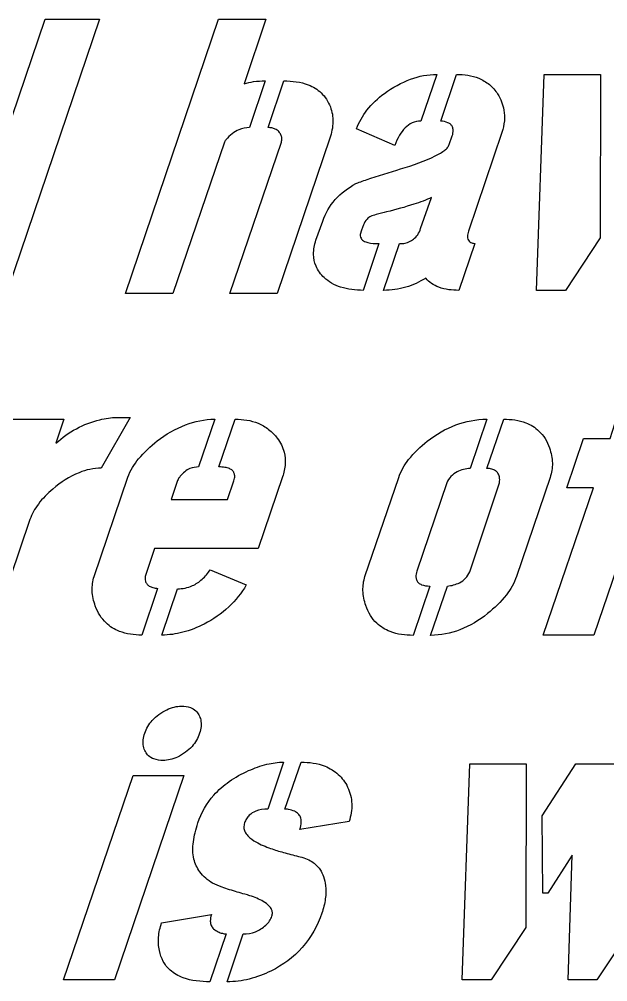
# Model space of a CAD drawing. Header units: inches. Extents: x 3.1 to 35.1, y -33.5 to 2.5.
# Drawn here: x 16.466 to 19.24, y -28.991 to -24.453 of the extents above; entities that cross this region are included whole.
import ezdxf

# ---------------------------------------------------------------- set-up
doc = ezdxf.new("R2010")
doc.units = ezdxf.units.IN
doc.header["$MEASUREMENT"] = 0

msp = doc.modelspace()

# ---------------------------------------------------------------- linework, layer by layer
for p, q in [((18.4341, -24.7135), (18.3594, -24.9336)), ((18.4528, -24.9336), (18.5275, -24.7135)), ((17.6257, -24.7441), (17.551, -24.9643)), ((17.639, -24.9643), (17.7137, -24.7441)), ((18.2367, -25.0483), (18.0566, -24.9696)), ((18.7409, -24.9869), (18.5835, -25.4525)), ((18.4928, -25.0443), (18.5075, -25.0029)), ((18.3581, -25.4405), (18.4088, -25.2938)), ((17.8645, -25.4952), (17.8965, -25.4045)), ((18.1606, -25.5112), (18.0873, -25.7313)), ((18.1833, -25.7313), (18.258, -25.5112)), ((18.6129, -25.5099), (18.5382, -25.7313)), ((17.3876, -26.3385), (17.3115, -26.5639)), ((17.4076, -26.5639), (17.4836, -26.3385)), ((18.6696, -26.3385), (18.5909, -26.5706)), ((18.6709, -26.5706), (18.7496, -26.3385)), ((16.8193, -27.0802), (16.978, -26.6119)), ((18.0959, -27.0802), (18.2547, -26.6133)), ((18.9684, -26.6133), (18.8096, -27.0802)), ((18.4815, -26.6386), (18.3401, -27.0548)), ((18.5895, -27.0588), (18.7296, -26.6386)), ((17.3662, -27.0482), (17.5356, -27.1202)), ((18.4014, -27.1255), (18.3227, -27.3577)), ((18.4054, -27.3577), (18.4841, -27.1255)), ((17.1181, -27.1362), (17.0434, -27.3563)), ((17.1381, -27.3563), (17.2115, -27.1389)), ((17.7124, -27.9555), (17.6377, -28.1769)), ((17.7177, -28.1769), (17.7951, -27.9555)), ((18.0206, -28.2356), (17.7884, -28.273)), ((17.1374, -28.7132), (17.3722, -28.6732)), ((17.4416, -28.7652), (17.3642, -28.9907)), ((17.4456, -28.9907), (17.5216, -28.7652))]:
    msp.add_line(p, q)
for points in [[(16.5878, -24.4533), (16.8439, -24.4533), (16.4104, -25.7313), (16.1529, -25.7313)], [(19.2065, -24.7135), (19.2052, -25.4845), (19.0411, -25.7313), (18.905, -25.7313), (18.941, -24.7135)], [(18.5902, -27.9635), (18.8557, -27.9635), (18.8543, -28.7345), (18.6902, -28.9813), (18.5542, -28.9813)], [(18.9317, -28.2089), (19.0891, -27.9635), (19.3546, -27.9635), (19.3533, -28.7345), (19.1892, -28.9813), (19.0544, -28.9813), (19.0731, -28.3944), (18.9571, -28.5731), (18.9344, -28.5731)], [(17.0027, -28.0182), (17.2415, -28.0182), (16.9146, -28.9813), (16.6745, -28.9813)]]:
    msp.add_lwpolyline(points, close=True)
for points in [[(17.4336, -25.0323), (17.1908, -25.746), (16.9667, -25.746), (17.4056, -24.4533), (17.6283, -24.4533), (17.5256, -24.7575)], [(17.9298, -25.0136), (17.6817, -25.746), (17.4589, -25.746), (17.7017, -25.0323)], [(18.0886, -25.4232), (18.0793, -25.4472), (18.0739, -25.4685)], [(16.5164, -26.812), (16.331, -27.3563), (16.0882, -27.3563), (16.4337, -26.3385), (16.6765, -26.3385), (16.6392, -26.4519)], [(16.9246, -26.3305), (16.9887, -26.3305), (16.8526, -26.5693)], [(19.514, -26.3598), (19.49, -26.4305), (19.6181, -26.4305), (19.5394, -26.6626), (19.4113, -26.6626), (19.1752, -27.3563), (18.9364, -27.3563), (19.1725, -26.6626), (19.0471, -26.6626), (19.1258, -26.4305), (19.2512, -26.4305), (19.2739, -26.3598)], [(17.7077, -26.6106), (17.593, -26.9481), (17.1034, -26.9481), (17.0594, -27.0802)], [(17.2128, -26.6279), (17.1821, -26.7173), (17.4476, -26.7173), (17.4783, -26.6293)]]:
    msp.add_lwpolyline(points)
for points, knots in [([(18.1873, -24.8028), (18.2255, -24.7754), (18.2668, -24.7518), (18.3508, -24.7214), (18.3918, -24.7135), (18.4341, -24.7135)], [0, 0, 0, 0, 0.3581709, 0.3581709, 0.6801579, 0.6801579, 0.6801579, 0.6801579]), ([(18.5275, -24.7135), (18.563, -24.7135), (18.599, -24.7183), (18.6501, -24.7392), (18.6669, -24.749), (18.6973, -24.7742), (18.7101, -24.7889), (18.7209, -24.8055)], [0, 0, 0, 0, 0.2704772, 0.2704772, 0.4202529, 0.4202529, 0.5707972, 0.5707972, 0.5707972, 0.5707972]), ([(17.5256, -24.7575), (17.5401, -24.7526), (17.5555, -24.7495), (17.5887, -24.7451), (17.6074, -24.7441), (17.6257, -24.7441)], [0, 0, 0, 0, 0.1165146, 0.1165146, 0.2556276, 0.2556276, 0.2556276, 0.2556276]), ([(17.7137, -24.7441), (17.7522, -24.7441), (17.7923, -24.7487), (17.851, -24.7713), (17.8717, -24.7836), (17.8988, -24.8095), (17.9071, -24.8195), (17.9216, -24.8419), (17.9277, -24.8541), (17.9325, -24.8669)], [0, 0, 0, 0, 0.2927828, 0.2927828, 0.4782269, 0.4782269, 0.5776986, 0.5776986, 0.6814826, 0.6814826, 0.6814826, 0.6814826]), ([(18.0566, -24.9696), (18.0677, -24.9376), (18.0844, -24.9085), (18.1287, -24.852), (18.157, -24.8258), (18.1873, -24.8028)], [0, 0, 0, 0, 0.2577672, 0.2577672, 0.547389, 0.547389, 0.547389, 0.547389]), ([(18.7209, -24.8055), (18.7357, -24.8288), (18.7462, -24.854), (18.7539, -24.8984), (18.7545, -24.9156), (18.7511, -24.9514), (18.7469, -24.9694), (18.7409, -24.9869)], [0, 0, 0, 0, 0.2103492, 0.2103492, 0.3431692, 0.3431692, 0.4840903, 0.4840903, 0.4840903, 0.4840903]), ([(17.9325, -24.8669), (17.9411, -24.8894), (17.945, -24.9128), (17.944, -24.9631), (17.9385, -24.9889), (17.9298, -25.0136)], [0, 0, 0, 0, 0.1837753, 0.1837753, 0.3833824, 0.3833824, 0.3833824, 0.3833824]), ([(18.3594, -24.9336), (18.3452, -24.9338), (18.3315, -24.9365), (18.3059, -24.9477), (18.2948, -24.9555), (18.2746, -24.9754), (18.2658, -24.9875), (18.2496, -25.0153), (18.2425, -25.0318), (18.2367, -25.0483)], [0, 0, 0, 0, 0.1082842, 0.1082842, 0.2126641, 0.2126641, 0.3247019, 0.3247019, 0.4579304, 0.4579304, 0.4579304, 0.4579304]), ([(18.5075, -25.0029), (18.5101, -24.9946), (18.512, -24.9854), (18.5115, -24.9711), (18.5104, -24.9658), (18.5063, -24.9566), (18.5036, -24.9529), (18.4963, -24.946), (18.4917, -24.9432), (18.4769, -24.9366), (18.4649, -24.9344), (18.4528, -24.9336)], [0, 0, 0, 0, 0.0670115, 0.0670115, 0.1084785, 0.1084785, 0.1439244, 0.1439244, 0.1846081, 0.1846081, 0.2673531, 0.2673531, 0.2673531, 0.2673531]), ([(17.551, -24.9643), (17.5339, -24.9643), (17.5175, -24.9675), (17.4902, -24.9788), (17.4796, -24.9853), (17.4588, -25.0013), (17.4491, -25.0111), (17.4402, -25.0216)], [0, 0, 0, 0, 0.1301316, 0.1301316, 0.225091, 0.225091, 0.3297407, 0.3297407, 0.3297407, 0.3297407]), ([(17.6897, -24.9829), (17.6849, -24.9778), (17.6793, -24.9738), (17.668, -24.9685), (17.6628, -24.9669), (17.6514, -24.9647), (17.6452, -24.9643), (17.639, -24.9643)], [0, 0, 0, 0, 0.0533999, 0.0533999, 0.0950708, 0.0950708, 0.1419359, 0.1419359, 0.1419359, 0.1419359]), ([(17.7017, -25.0323), (17.7036, -25.0263), (17.7044, -25.0202), (17.7033, -25.0085), (17.7019, -25.0033), (17.6971, -24.9928), (17.6936, -24.9876), (17.6897, -24.9829)], [0, 0, 0, 0, 0.0477213, 0.0477213, 0.0894301, 0.0894301, 0.1359555, 0.1359555, 0.1359555, 0.1359555]), ([(17.4402, -25.0216), (17.4388, -25.0235), (17.4372, -25.0256), (17.435, -25.0292), (17.4341, -25.0308), (17.4336, -25.0323)], [0, 0, 0, 0, 0.01826507, 0.01826507, 0.03200885, 0.03200885, 0.03200885, 0.03200885]), ([(18.2634, -25.159), (18.3208, -25.1414), (18.3823, -25.1202), (18.4438, -25.0895), (18.4601, -25.0801), (18.4772, -25.0661), (18.4819, -25.0617), (18.4887, -25.0531), (18.4913, -25.0489), (18.4928, -25.0443)], [0, 0, 0, 0, 0.4575405, 0.4575405, 0.623446, 0.623446, 0.6869068, 0.6869068, 0.7367011, 0.7367011, 0.7367011, 0.7367011]), ([(18.0526, -25.2284), (18.0627, -25.2236), (18.0863, -25.2154), (18.1518, -25.1934), (18.2181, -25.1729), (18.2634, -25.159)], [0, 0, 0, 0, 0.0857927, 0.0857927, 0.2915794, 0.2915794, 0.2915794, 0.2915794]), ([(17.8965, -25.4045), (17.9097, -25.3671), (17.9292, -25.3334), (17.983, -25.2728), (18.0161, -25.2481), (18.0526, -25.2284)], [0, 0, 0, 0, 0.3020935, 0.3020935, 0.6177675, 0.6177675, 0.6177675, 0.6177675]), ([(18.4088, -25.2938), (18.3859, -25.3052), (18.3555, -25.3162), (18.2858, -25.3387), (18.2395, -25.3512), (18.198, -25.3618)], [0, 0, 0, 0, 0.1950063, 0.1950063, 0.4726601, 0.4726601, 0.4726601, 0.4726601]), ([(18.198, -25.3618), (18.183, -25.3654), (18.164, -25.37), (18.1386, -25.377), (18.1292, -25.3798), (18.1246, -25.3818)], [0, 0, 0, 0, 0.1174542, 0.1174542, 0.1978985, 0.1978985, 0.1978985, 0.1978985]), ([(18.1246, -25.3818), (18.1174, -25.385), (18.1112, -25.3895), (18.0981, -25.4031), (18.0926, -25.4129), (18.0886, -25.4232)], [0, 0, 0, 0, 0.0598078, 0.0598078, 0.1438341, 0.1438341, 0.1438341, 0.1438341]), ([(18.286, -25.5086), (18.2998, -25.5049), (18.3127, -25.4991), (18.332, -25.4844), (18.3388, -25.4772), (18.3503, -25.4602), (18.3548, -25.4506), (18.3581, -25.4405)], [0, 0, 0, 0, 0.1084096, 0.1084096, 0.184593, 0.184593, 0.2652402, 0.2652402, 0.2652402, 0.2652402]), ([(18.5835, -25.4525), (18.581, -25.4602), (18.579, -25.4687), (18.5787, -25.4814), (18.5793, -25.4862), (18.5821, -25.4938), (18.5838, -25.4967), (18.5885, -25.5017), (18.5913, -25.5037), (18.6, -25.508), (18.6066, -25.5093), (18.6129, -25.5099)], [0, 0, 0, 0, 0.0612105, 0.0612105, 0.0967861, 0.0967861, 0.1229023, 0.1229023, 0.1489296, 0.1489296, 0.1968541, 0.1968541, 0.1968541, 0.1968541]), ([(17.9032, -25.6713), (17.8872, -25.6556), (17.8739, -25.6377), (17.8575, -25.5994), (17.8537, -25.5808), (17.853, -25.539), (17.8573, -25.5166), (17.8645, -25.4952)], [0, 0, 0, 0, 0.1705134, 0.1705134, 0.3175189, 0.3175189, 0.489363, 0.489363, 0.489363, 0.489363]), ([(18.0739, -25.4685), (18.0735, -25.4727), (18.0738, -25.4769), (18.0761, -25.4844), (18.0778, -25.4875), (18.0827, -25.4935), (18.0859, -25.4961), (18.0955, -25.5019), (18.1025, -25.5044), (18.1245, -25.51), (18.1428, -25.5112), (18.1606, -25.5112)], [0, 0, 0, 0, 0.0320808, 0.0320808, 0.0595447, 0.0595447, 0.0911432, 0.0911432, 0.144586, 0.144586, 0.2640905, 0.2640905, 0.2640905, 0.2640905]), ([(18.258, -25.5112), (18.2626, -25.5112), (18.2671, -25.511), (18.2765, -25.5101), (18.2813, -25.5094), (18.286, -25.5086)], [0, 0, 0, 0, 0.03478161, 0.03478161, 0.07155543, 0.07155543, 0.07155543, 0.07155543]), ([(18.0873, -25.7313), (18.0517, -25.7313), (18.0151, -25.7274), (17.9664, -25.7115), (17.9522, -25.7053), (17.9258, -25.6902), (17.914, -25.6814), (17.9032, -25.6713)], [0, 0, 0, 0, 0.2713174, 0.2713174, 0.3897112, 0.3897112, 0.5025324, 0.5025324, 0.5025324, 0.5025324]), ([(18.3821, -25.674), (18.3529, -25.6926), (18.3216, -25.7067), (18.2541, -25.7262), (18.219, -25.7309), (18.1833, -25.7313)], [0, 0, 0, 0, 0.2639061, 0.2639061, 0.535518, 0.535518, 0.535518, 0.535518]), ([(18.5382, -25.7313), (18.5069, -25.7313), (18.4739, -25.7278), (18.4321, -25.7124), (18.4202, -25.7066), (18.3991, -25.692), (18.39, -25.6836), (18.3821, -25.674)], [0, 0, 0, 0, 0.2385283, 0.2385283, 0.3389766, 0.3389766, 0.4338579, 0.4338579, 0.4338579, 0.4338579]), ([(16.6392, -26.4519), (16.6685, -26.4251), (16.7006, -26.4022), (16.7705, -26.3647), (16.8074, -26.3508), (16.8459, -26.3411)], [0, 0, 0, 0, 0.3023699, 0.3023699, 0.6049017, 0.6049017, 0.6049017, 0.6049017]), ([(16.8459, -26.3411), (16.8592, -26.3377), (16.8727, -26.335), (16.899, -26.3314), (16.9118, -26.3305), (16.9246, -26.3305)], [0, 0, 0, 0, 0.104504, 0.104504, 0.2022604, 0.2022604, 0.2022604, 0.2022604]), ([(17.1167, -26.4412), (17.1575, -26.41), (17.2018, -26.3837), (17.2942, -26.3486), (17.3401, -26.3394), (17.3876, -26.3385)], [0, 0, 0, 0, 0.3909347, 0.3909347, 0.7525892, 0.7525892, 0.7525892, 0.7525892]), ([(17.4836, -26.3385), (17.5208, -26.3385), (17.558, -26.3439), (17.6101, -26.3654), (17.6266, -26.3749), (17.6571, -26.3986), (17.6706, -26.4124), (17.6824, -26.4278)], [0, 0, 0, 0, 0.2832723, 0.2832723, 0.4295154, 0.4295154, 0.577475, 0.577475, 0.577475, 0.577475]), ([(18.3894, -26.4425), (18.4308, -26.4105), (18.4758, -26.384), (18.5715, -26.3485), (18.6198, -26.3394), (18.6696, -26.3385)], [0, 0, 0, 0, 0.3985626, 0.3985626, 0.778081, 0.778081, 0.778081, 0.778081]), ([(18.7496, -26.3385), (18.7849, -26.3385), (18.8211, -26.343), (18.8771, -26.3646), (18.8979, -26.3773), (18.9269, -26.405), (18.9365, -26.417), (18.9533, -26.444), (18.9602, -26.459), (18.9657, -26.4745)], [0, 0, 0, 0, 0.2689088, 0.2689088, 0.4572179, 0.4572179, 0.5745393, 0.5745393, 0.6998636, 0.6998636, 0.6998636, 0.6998636]), ([(16.978, -26.6119), (16.9896, -26.5806), (17.0076, -26.5518), (17.0542, -26.4945), (17.085, -26.4662), (17.1167, -26.4412)], [0, 0, 0, 0, 0.2547163, 0.2547163, 0.5628556, 0.5628556, 0.5628556, 0.5628556]), ([(17.6824, -26.4278), (17.6973, -26.4479), (17.7083, -26.4698), (17.719, -26.5124), (17.7206, -26.5311), (17.7183, -26.5706), (17.714, -26.591), (17.7077, -26.6106)], [0, 0, 0, 0, 0.1902216, 0.1902216, 0.3344606, 0.3344606, 0.4917357, 0.4917357, 0.4917357, 0.4917357]), ([(18.2547, -26.6133), (18.265, -26.5827), (18.2817, -26.5546), (18.3267, -26.4969), (18.3576, -26.4679), (18.3894, -26.4425)], [0, 0, 0, 0, 0.2461082, 0.2461082, 0.55703, 0.55703, 0.55703, 0.55703]), ([(18.9657, -26.4745), (18.9737, -26.4976), (18.9786, -26.5215), (18.9795, -26.569), (18.976, -26.5915), (18.9684, -26.6133)], [0, 0, 0, 0, 0.1859529, 0.1859529, 0.3619187, 0.3619187, 0.3619187, 0.3619187]), ([(16.8526, -26.5693), (16.8165, -26.5697), (16.7816, -26.5774), (16.7029, -26.6088), (16.6615, -26.6366), (16.6245, -26.668)], [0, 0, 0, 0, 0.2753079, 0.2753079, 0.6454451, 0.6454451, 0.6454451, 0.6454451]), ([(17.3115, -26.5639), (17.2974, -26.5639), (17.2837, -26.5663), (17.2618, -26.5754), (17.2537, -26.5803), (17.2382, -26.5925), (17.2311, -26.5999), (17.2248, -26.6079)], [0, 0, 0, 0, 0.1076722, 0.1076722, 0.1801889, 0.1801889, 0.2580855, 0.2580855, 0.2580855, 0.2580855]), ([(17.4783, -26.6293), (17.4806, -26.6216), (17.4822, -26.6133), (17.4816, -26.6003), (17.4805, -26.5954), (17.4765, -26.5868), (17.4739, -26.5833), (17.4667, -26.5767), (17.4621, -26.5739), (17.4505, -26.5689), (17.443, -26.5671), (17.4266, -26.5644), (17.4169, -26.5639), (17.4076, -26.5639)], [0, 0, 0, 0, 0.0608787, 0.0608787, 0.0994011, 0.0994011, 0.1331243, 0.1331243, 0.173307, 0.173307, 0.2293628, 0.2293628, 0.3002935, 0.3002935, 0.3002935, 0.3002935]), ([(18.5909, -26.5706), (18.5699, -26.5726), (18.5487, -26.5774), (18.5192, -26.5927), (18.5095, -26.5998), (18.4929, -26.6175), (18.4864, -26.6275), (18.4815, -26.6386)], [0, 0, 0, 0, 0.160242, 0.160242, 0.2527267, 0.2527267, 0.3450006, 0.3450006, 0.3450006, 0.3450006]), ([(18.7296, -26.6386), (18.731, -26.6292), (18.7313, -26.6193), (18.7281, -26.604), (18.7259, -26.5983), (18.7193, -26.5887), (18.7154, -26.5849), (18.7056, -26.5783), (18.6996, -26.5759), (18.6862, -26.5721), (18.6785, -26.571), (18.6709, -26.5706)], [0, 0, 0, 0, 0.072211, 0.072211, 0.1189479, 0.1189479, 0.1607822, 0.1607822, 0.2089887, 0.2089887, 0.2667635, 0.2667635, 0.2667635, 0.2667635]), ([(17.2248, -26.6079), (17.222, -26.6111), (17.2193, -26.6146), (17.2153, -26.6213), (17.2138, -26.6246), (17.2128, -26.6279)], [0, 0, 0, 0, 0.03242563, 0.03242563, 0.0592663, 0.0592663, 0.0592663, 0.0592663]), ([(16.6245, -26.668), (16.5995, -26.689), (16.5757, -26.7125), (16.5393, -26.7611), (16.5254, -26.7855), (16.5164, -26.812)], [0, 0, 0, 0, 0.2487959, 0.2487959, 0.462033, 0.462033, 0.462033, 0.462033]), ([(16.8246, -27.2189), (16.8162, -27.1959), (16.8109, -27.172), (16.809, -27.1245), (16.8121, -27.1021), (16.8193, -27.0802)], [0, 0, 0, 0, 0.1864938, 0.1864938, 0.3619601, 0.3619601, 0.3619601, 0.3619601]), ([(17.0594, -27.0802), (17.0586, -27.0873), (17.0588, -27.0947), (17.0621, -27.1066), (17.0644, -27.1113), (17.0708, -27.1195), (17.0747, -27.1228), (17.0844, -27.1286), (17.0902, -27.1309), (17.1032, -27.1345), (17.1107, -27.1356), (17.1181, -27.1362)], [0, 0, 0, 0, 0.0546635, 0.0546635, 0.0945088, 0.0945088, 0.1339953, 0.1339953, 0.1804319, 0.1804319, 0.2366498, 0.2366498, 0.2366498, 0.2366498]), ([(17.2115, -27.1389), (17.2361, -27.1382), (17.2599, -27.1334), (17.2991, -27.1159), (17.3143, -27.1058), (17.3427, -27.0803), (17.3554, -27.0648), (17.3662, -27.0482)], [0, 0, 0, 0, 0.1875295, 0.1875295, 0.3274403, 0.3274403, 0.4788506, 0.4788506, 0.4788506, 0.4788506]), ([(18.0999, -27.2176), (18.092, -27.1946), (18.087, -27.1708), (18.0856, -27.1239), (18.0888, -27.1017), (18.0959, -27.0802)], [0, 0, 0, 0, 0.1849979, 0.1849979, 0.3579647, 0.3579647, 0.3579647, 0.3579647]), ([(18.3401, -27.0548), (18.3375, -27.0637), (18.3357, -27.0734), (18.3365, -27.0884), (18.3377, -27.0939), (18.3421, -27.1034), (18.3449, -27.1071), (18.3525, -27.114), (18.3572, -27.1167), (18.3735, -27.1236), (18.3875, -27.1253), (18.4014, -27.1255)], [0, 0, 0, 0, 0.0704499, 0.0704499, 0.1135772, 0.1135772, 0.1499857, 0.1499857, 0.1909354, 0.1909354, 0.2848872, 0.2848872, 0.2848872, 0.2848872]), ([(18.4841, -27.1255), (18.504, -27.1235), (18.5238, -27.1187), (18.5519, -27.1038), (18.5614, -27.0968), (18.5778, -27.0795), (18.5844, -27.0697), (18.5895, -27.0588)], [0, 0, 0, 0, 0.1521388, 0.1521388, 0.2423655, 0.2423655, 0.3335814, 0.3335814, 0.3335814, 0.3335814]), ([(18.8096, -27.0802), (18.7993, -27.1117), (18.7825, -27.1406), (18.7371, -27.1996), (18.7059, -27.2291), (18.6736, -27.2549)], [0, 0, 0, 0, 0.2524055, 0.2524055, 0.5679557, 0.5679557, 0.5679557, 0.5679557]), ([(17.5356, -27.1202), (17.5136, -27.1589), (17.4861, -27.1933), (17.4191, -27.2558), (17.38, -27.2824), (17.3382, -27.3043)], [0, 0, 0, 0, 0.3390638, 0.3390638, 0.6988259, 0.6988259, 0.6988259, 0.6988259]), ([(17.0434, -27.3563), (17.0078, -27.3563), (16.9715, -27.3517), (16.9147, -27.3296), (16.8934, -27.3166), (16.8641, -27.2883), (16.8545, -27.2763), (16.8374, -27.2493), (16.8303, -27.2344), (16.8246, -27.2189)], [0, 0, 0, 0, 0.2710846, 0.2710846, 0.4640273, 0.4640273, 0.5815354, 0.5815354, 0.7070764, 0.7070764, 0.7070764, 0.7070764]), ([(18.3227, -27.3577), (18.2862, -27.3577), (18.2486, -27.3531), (18.1909, -27.3309), (18.1696, -27.318), (18.1397, -27.2896), (18.1298, -27.2772), (18.1125, -27.2492), (18.1055, -27.2337), (18.0999, -27.2176)], [0, 0, 0, 0, 0.2783594, 0.2783594, 0.4708585, 0.4708585, 0.592179, 0.592179, 0.7216749, 0.7216749, 0.7216749, 0.7216749]), ([(18.6736, -27.2549), (18.634, -27.2866), (18.5906, -27.3132), (18.4988, -27.3483), (18.4529, -27.3572), (18.4054, -27.3577)], [0, 0, 0, 0, 0.3865927, 0.3865927, 0.7484413, 0.7484413, 0.7484413, 0.7484413]), ([(17.3382, -27.3043), (17.3058, -27.3207), (17.2719, -27.3342), (17.2045, -27.3517), (17.1715, -27.3563), (17.1381, -27.3563)], [0, 0, 0, 0, 0.2765005, 0.2765005, 0.5311561, 0.5311561, 0.5311561, 0.5311561]), ([(17.0574, -27.8194), (17.0652, -27.7967), (17.077, -27.7763), (17.112, -27.7371), (17.1356, -27.7209), (17.1614, -27.7087)], [0, 0, 0, 0, 0.1827535, 0.1827535, 0.4008304, 0.4008304, 0.4008304, 0.4008304]), ([(17.1614, -27.7087), (17.1728, -27.7032), (17.1846, -27.6987), (17.2079, -27.6929), (17.2193, -27.6913), (17.2308, -27.6913)], [0, 0, 0, 0, 0.0957941, 0.0957941, 0.1834106, 0.1834106, 0.1834106, 0.1834106]), ([(17.2308, -27.6913), (17.2452, -27.6913), (17.2599, -27.6931), (17.2827, -27.7019), (17.2911, -27.707), (17.304, -27.7193), (17.3087, -27.7256), (17.3165, -27.7401), (17.3195, -27.7483), (17.3215, -27.7567)], [0, 0, 0, 0, 0.1094762, 0.1094762, 0.1854695, 0.1854695, 0.2454282, 0.2454282, 0.3112231, 0.3112231, 0.3112231, 0.3112231]), ([(17.3215, -27.7567), (17.3233, -27.767), (17.3237, -27.7773), (17.3219, -27.7985), (17.3196, -27.8091), (17.3162, -27.8194)], [0, 0, 0, 0, 0.0795083, 0.0795083, 0.1622016, 0.1622016, 0.1622016, 0.1622016]), ([(17.052, -27.8808), (17.0502, -27.8708), (17.0498, -27.8608), (17.0516, -27.84), (17.054, -27.8296), (17.0574, -27.8194)], [0, 0, 0, 0, 0.0769743, 0.0769743, 0.1587379, 0.1587379, 0.1587379, 0.1587379]), ([(17.3162, -27.8194), (17.3084, -27.8424), (17.2966, -27.8631), (17.2714, -27.8917), (17.2612, -27.9009), (17.2382, -27.9177), (17.2254, -27.9251), (17.2121, -27.9314)], [0, 0, 0, 0, 0.1851039, 0.1851039, 0.2901801, 0.2901801, 0.4024221, 0.4024221, 0.4024221, 0.4024221]), ([(17.1441, -27.9475), (17.1294, -27.9475), (17.1142, -27.9456), (17.0911, -27.9369), (17.0826, -27.9318), (17.0695, -27.9194), (17.0647, -27.913), (17.0568, -27.8979), (17.054, -27.8894), (17.052, -27.8808)], [0, 0, 0, 0, 0.1120324, 0.1120324, 0.1880617, 0.1880617, 0.2497063, 0.2497063, 0.3173647, 0.3173647, 0.3173647, 0.3173647]), ([(17.2121, -27.9314), (17.2009, -27.9365), (17.1891, -27.9406), (17.1663, -27.946), (17.1552, -27.9475), (17.1441, -27.9475)], [0, 0, 0, 0, 0.0940052, 0.0940052, 0.1788294, 0.1788294, 0.1788294, 0.1788294]), ([(17.547, -27.9955), (17.5749, -27.9832), (17.6041, -27.9726), (17.6594, -27.9592), (17.6859, -27.9555), (17.7124, -27.9555)], [0, 0, 0, 0, 0.2322416, 0.2322416, 0.4340278, 0.4340278, 0.4340278, 0.4340278]), ([(17.7951, -27.9555), (17.8331, -27.9555), (17.872, -27.9604), (17.9305, -27.9836), (17.9515, -27.9963), (17.9882, -28.0302), (18.0027, -28.0504), (18.0139, -28.0729)], [0, 0, 0, 0, 0.2898511, 0.2898511, 0.4789827, 0.4789827, 0.6701554, 0.6701554, 0.6701554, 0.6701554]), ([(17.3082, -28.2423), (17.3247, -28.1936), (17.3496, -28.1497), (17.405, -28.0869), (17.4292, -28.0656), (17.4842, -28.0267), (17.515, -28.0097), (17.547, -27.9955)], [0, 0, 0, 0, 0.3919516, 0.3919516, 0.6383812, 0.6383812, 0.905071, 0.905071, 0.905071, 0.905071]), ([(18.0139, -28.0729), (18.0256, -28.098), (18.0324, -28.1245), (18.0347, -28.1807), (18.0298, -28.2086), (18.0206, -28.2356)], [0, 0, 0, 0, 0.2116803, 0.2116803, 0.4290568, 0.4290568, 0.4290568, 0.4290568]), ([(17.6377, -28.1769), (17.6185, -28.1772), (17.5985, -28.1798), (17.5694, -28.1914), (17.5591, -28.1976), (17.5454, -28.211), (17.5411, -28.2164), (17.5336, -28.2286), (17.5306, -28.2353), (17.5283, -28.2423)], [0, 0, 0, 0, 0.1461818, 0.1461818, 0.2384587, 0.2384587, 0.291677, 0.291677, 0.3474503, 0.3474503, 0.3474503, 0.3474503]), ([(17.7351, -28.1782), (17.7321, -28.1778), (17.7291, -28.1775), (17.7233, -28.177), (17.7205, -28.1769), (17.7177, -28.1769)], [0, 0, 0, 0, 0.02297691, 0.02297691, 0.04414003, 0.04414003, 0.04414003, 0.04414003]), ([(17.7884, -28.273), (17.7925, -28.2614), (17.7956, -28.2488), (17.7956, -28.229), (17.7945, -28.2217), (17.7894, -28.2089), (17.786, -28.2038), (17.7766, -28.1943), (17.7707, -28.1903), (17.7553, -28.1828), (17.745, -28.18), (17.7351, -28.1782)], [0, 0, 0, 0, 0.0930026, 0.0930026, 0.1497933, 0.1497933, 0.1975922, 0.1975922, 0.2510852, 0.2510852, 0.3281635, 0.3281635, 0.3281635, 0.3281635]), ([(17.2868, -28.3317), (17.2887, -28.317), (17.2914, -28.3024), (17.2985, -28.2725), (17.303, -28.2573), (17.3082, -28.2423)], [0, 0, 0, 0, 0.1128386, 0.1128386, 0.2336887, 0.2336887, 0.2336887, 0.2336887]), ([(17.5283, -28.2423), (17.5258, -28.2492), (17.5246, -28.2564), (17.5253, -28.2705), (17.527, -28.2769), (17.5333, -28.2906), (17.5385, -28.2975), (17.5548, -28.3147), (17.5686, -28.3241), (17.6032, -28.3439), (17.6279, -28.3542), (17.651, -28.3623)], [0, 0, 0, 0, 0.0562141, 0.0562141, 0.1072149, 0.1072149, 0.1713229, 0.1713229, 0.2884555, 0.2884555, 0.4762391, 0.4762391, 0.4762391, 0.4762391]), ([(17.3775, -28.5264), (17.3544, -28.5121), (17.3336, -28.4945), (17.3042, -28.4543), (17.2949, -28.4342), (17.2834, -28.3859), (17.2832, -28.3585), (17.2868, -28.3317)], [0, 0, 0, 0, 0.2071486, 0.2071486, 0.3791765, 0.3791765, 0.5858586, 0.5858586, 0.5858586, 0.5858586]), ([(17.651, -28.3623), (17.6707, -28.3691), (17.6911, -28.3753), (17.7344, -28.3877), (17.7582, -28.3939), (17.7818, -28.3997)], [0, 0, 0, 0, 0.1584494, 0.1584494, 0.3431598, 0.3431598, 0.3431598, 0.3431598]), ([(17.7818, -28.3997), (17.8044, -28.4042), (17.8266, -28.4118), (17.8608, -28.434), (17.8733, -28.446), (17.8907, -28.4713), (17.8963, -28.483), (17.9052, -28.5088), (17.9082, -28.5229), (17.9098, -28.5371)], [0, 0, 0, 0, 0.1760129, 0.1760129, 0.3106078, 0.3106078, 0.4095203, 0.4095203, 0.5185107, 0.5185107, 0.5185107, 0.5185107]), ([(17.4936, -28.5678), (17.4706, -28.561), (17.4446, -28.5529), (17.4065, -28.5393), (17.3897, -28.5328), (17.3775, -28.5264)], [0, 0, 0, 0, 0.182797, 0.182797, 0.3072209, 0.3072209, 0.3072209, 0.3072209]), ([(17.9098, -28.5371), (17.9122, -28.5577), (17.9116, -28.5786), (17.9057, -28.6224), (17.8999, -28.6455), (17.8925, -28.6678)], [0, 0, 0, 0, 0.1581784, 0.1581784, 0.3372781, 0.3372781, 0.3372781, 0.3372781]), ([(17.5536, -28.5851), (17.5461, -28.583), (17.5368, -28.5803), (17.5178, -28.5748), (17.5051, -28.5711), (17.4936, -28.5678)], [0, 0, 0, 0, 0.0601295, 0.0601295, 0.1525271, 0.1525271, 0.1525271, 0.1525271]), ([(17.6564, -28.6812), (17.6583, -28.6758), (17.6594, -28.6702), (17.6589, -28.6593), (17.6577, -28.6544), (17.653, -28.6438), (17.6491, -28.6385), (17.6368, -28.6254), (17.6266, -28.6182), (17.5975, -28.6012), (17.5745, -28.5921), (17.5536, -28.5851)], [0, 0, 0, 0, 0.0436912, 0.0436912, 0.0830218, 0.0830218, 0.1318959, 0.1318959, 0.2202762, 0.2202762, 0.3890917, 0.3890917, 0.3890917, 0.3890917]), ([(17.3722, -28.6732), (17.3687, -28.6833), (17.3664, -28.6943), (17.3669, -28.7122), (17.3683, -28.7191), (17.3739, -28.7316), (17.3777, -28.7368), (17.3887, -28.7475), (17.3963, -28.7522), (17.4042, -28.7559)], [0, 0, 0, 0, 0.0818873, 0.0818873, 0.1362504, 0.1362504, 0.1860656, 0.1860656, 0.2526388, 0.2526388, 0.2526388, 0.2526388]), ([(17.8925, -28.6678), (17.872, -28.7272), (17.842, -28.7815), (17.7589, -28.8757), (17.7087, -28.9122), (17.6524, -28.94)], [0, 0, 0, 0, 0.4786876, 0.4786876, 0.9575004, 0.9575004, 0.9575004, 0.9575004]), ([(17.1267, -28.8439), (17.1222, -28.823), (17.121, -28.8019), (17.1246, -28.7576), (17.1299, -28.735), (17.1374, -28.7132)], [0, 0, 0, 0, 0.1629534, 0.1629534, 0.3387856, 0.3387856, 0.3387856, 0.3387856]), ([(17.6283, -28.7239), (17.6351, -28.718), (17.6411, -28.7113), (17.6506, -28.6968), (17.6541, -28.6893), (17.6564, -28.6812)], [0, 0, 0, 0, 0.0682026, 0.0682026, 0.1322589, 0.1322589, 0.1322589, 0.1322589]), ([(17.4042, -28.7559), (17.4105, -28.7584), (17.417, -28.7606), (17.4295, -28.7637), (17.4355, -28.7648), (17.4416, -28.7652)], [0, 0, 0, 0, 0.05160999, 0.05160999, 0.09799097, 0.09799097, 0.09799097, 0.09799097]), ([(17.5216, -28.7652), (17.5416, -28.7652), (17.5611, -28.7621), (17.5979, -28.7478), (17.6141, -28.7373), (17.6283, -28.7239)], [0, 0, 0, 0, 0.1519052, 0.1519052, 0.3011491, 0.3011491, 0.3011491, 0.3011491]), ([(17.3642, -28.9907), (17.3226, -28.9907), (17.278, -28.9862), (17.216, -28.9636), (17.1948, -28.9519), (17.164, -28.9239), (17.1535, -28.9104), (17.1364, -28.8792), (17.1305, -28.8618), (17.1267, -28.8439)], [0, 0, 0, 0, 0.3172843, 0.3172843, 0.5017458, 0.5017458, 0.6333398, 0.6333398, 0.772437, 0.772437, 0.772437, 0.772437]), ([(17.6524, -28.94), (17.6199, -28.9564), (17.586, -28.9693), (17.5161, -28.9865), (17.4811, -28.9907), (17.4456, -28.9907)], [0, 0, 0, 0, 0.2773992, 0.2773992, 0.5481258, 0.5481258, 0.5481258, 0.5481258])]:
    msp.add_open_spline(points, degree=3, knots=knots)

doc.saveas('drawing.dxf')
